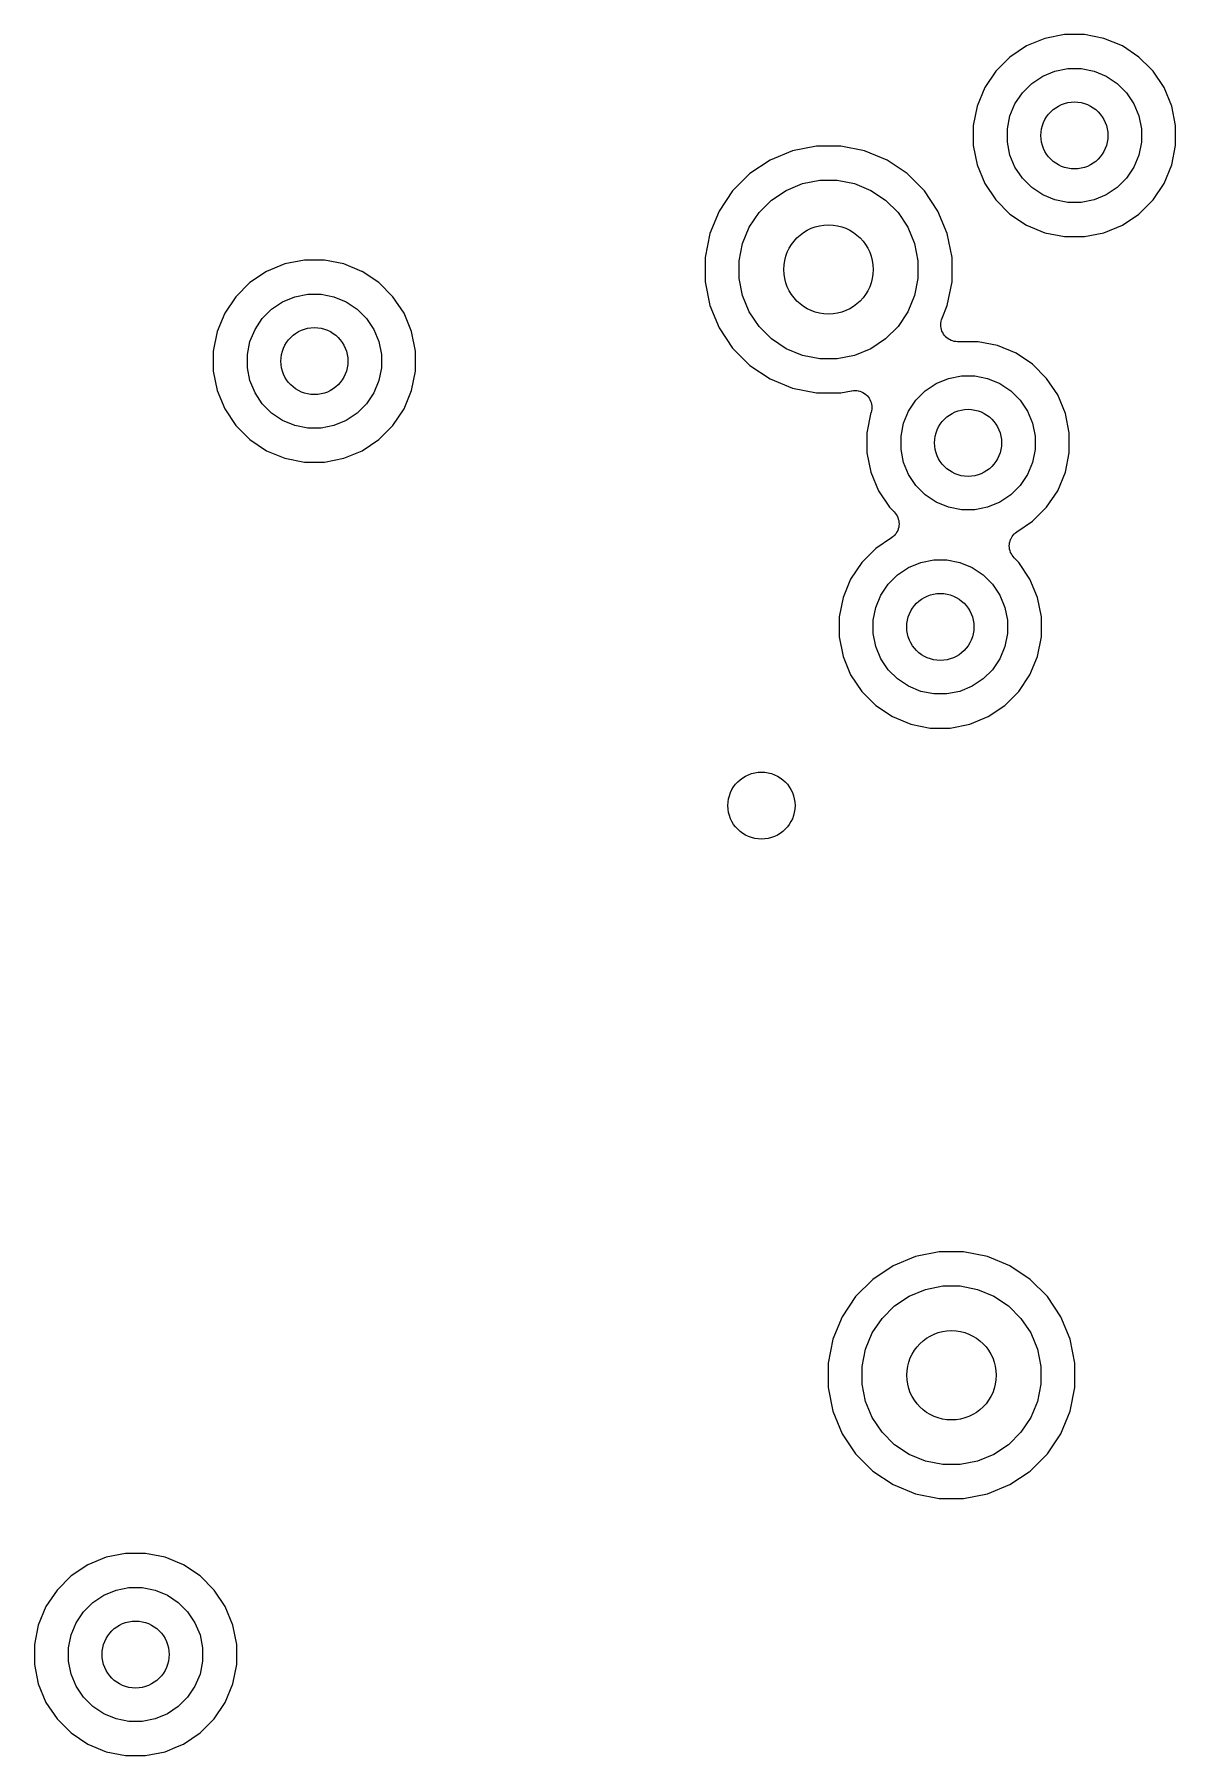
# Model space of a CAD drawing. Extents: x 0.48 to 2.43, y -7.79 to -4.85.
# Drawn here: x 0.9743 to 1.1753, y -5.9666 to -5.6633 of the extents above; entities that cross this region are included whole.
import ezdxf

# ---------------------------------------------------------------- set-up
doc = ezdxf.new("R2010")
doc.units = 0
doc.header["$MEASUREMENT"] = 0
doc.layers.add('BLACK', color=7, linetype='CONTINUOUS')

msp = doc.modelspace()

# ---------------------------------------------------------------- linework, layer by layer
at = {"layer": 'BLACK', "linetype": 'CONTINUOUS'}
for p, q in [((1.15573, -5.66329), (1.15229, -5.66398)), ((1.15923, -5.66329), (1.15573, -5.66329)), ((1.16268, -5.66398), (1.15923, -5.66329)), ((1.14904, -5.66532), (1.14613, -5.66727)), ((1.15229, -5.66398), (1.14904, -5.66532)), ((1.16592, -5.66532), (1.16268, -5.66398)), ((1.16883, -5.66727), (1.16592, -5.66532)), ((1.14613, -5.66727), (1.14365, -5.66975)), ((1.15404, -5.66975), (1.15632, -5.66929)), ((1.15632, -5.66929), (1.15864, -5.66929)), ((1.15864, -5.66929), (1.16093, -5.66975)), ((1.17093, -5.66936), (1.16883, -5.66727)), ((1.17132, -5.66975), (1.17093, -5.66936)), ((1.17093, -5.66936), (1.17093, -5.66936)), ((1.14365, -5.66975), (1.1417, -5.67267)), ((1.14831, -5.67357), (1.14995, -5.67193)), ((1.14995, -5.67193), (1.15189, -5.67064)), ((1.15189, -5.67064), (1.15404, -5.66975)), ((1.16093, -5.66975), (1.16307, -5.67064)), ((1.16307, -5.67064), (1.16501, -5.67193)), ((1.16501, -5.67193), (1.16665, -5.67357)), ((1.17326, -5.67267), (1.17132, -5.66975)), ((1.1417, -5.67267), (1.14035, -5.67591)), ((1.14701, -5.67551), (1.14831, -5.67357)), ((1.16665, -5.67357), (1.16795, -5.67551)), ((1.17461, -5.67591), (1.17326, -5.67267)), ((1.14035, -5.67591), (1.13967, -5.67935)), ((1.14567, -5.67994), (1.14612, -5.67766)), ((1.14612, -5.67766), (1.14701, -5.67551)), ((1.16795, -5.67551), (1.16884, -5.67766)), ((1.16884, -5.67766), (1.16929, -5.67994)), ((1.17529, -5.67935), (1.17461, -5.67591)), ((1.13967, -5.67935), (1.13967, -5.68286)), ((1.14567, -5.68227), (1.14567, -5.67994)), ((1.16929, -5.67994), (1.16929, -5.68227)), ((1.17529, -5.68286), (1.17529, -5.67935)), ((1.10783, -5.68381), (1.10387, -5.68545)), ((1.11203, -5.68298), (1.10783, -5.68381)), ((1.11632, -5.68298), (1.11203, -5.68298)), ((1.12052, -5.68381), (1.11632, -5.68298)), ((1.12447, -5.68545), (1.12052, -5.68381)), ((1.13967, -5.68286), (1.14035, -5.6863)), ((1.14612, -5.68455), (1.14567, -5.68227)), ((1.14701, -5.6867), (1.14612, -5.68455)), ((1.16884, -5.68455), (1.16795, -5.6867)), ((1.16929, -5.68227), (1.16884, -5.68455)), ((1.17461, -5.6863), (1.17529, -5.68286)), ((1.10387, -5.68545), (1.10031, -5.68783)), ((1.12804, -5.68783), (1.12447, -5.68545)), ((1.14035, -5.6863), (1.1417, -5.68954)), ((1.14831, -5.68863), (1.14701, -5.6867)), ((1.16795, -5.6867), (1.16665, -5.68863)), ((1.17326, -5.68954), (1.17461, -5.6863)), ((1.10031, -5.68783), (1.09728, -5.69086)), ((1.10671, -5.69077), (1.10958, -5.68958)), ((1.10958, -5.68958), (1.11262, -5.68898)), ((1.11262, -5.68898), (1.11572, -5.68898)), ((1.11572, -5.68898), (1.11877, -5.68958)), ((1.11877, -5.68958), (1.12163, -5.69077)), ((1.13107, -5.69086), (1.12804, -5.68783)), ((1.1417, -5.68954), (1.14365, -5.69246)), ((1.14995, -5.69028), (1.14831, -5.68863)), ((1.15189, -5.69157), (1.14995, -5.69028)), ((1.16501, -5.69028), (1.16307, -5.69157)), ((1.16665, -5.68863), (1.16501, -5.69028)), ((1.17132, -5.69246), (1.17326, -5.68954)), ((1.09728, -5.69086), (1.0949, -5.69442)), ((1.10194, -5.69469), (1.10413, -5.69249)), ((1.10413, -5.69249), (1.10671, -5.69077)), ((1.12163, -5.69077), (1.12421, -5.69249)), ((1.12421, -5.69249), (1.12641, -5.69469)), ((1.13345, -5.69442), (1.13107, -5.69086)), ((1.14365, -5.69246), (1.14613, -5.69494)), ((1.15404, -5.69246), (1.15189, -5.69157)), ((1.15632, -5.69291), (1.15404, -5.69246)), ((1.15864, -5.69291), (1.15632, -5.69291)), ((1.16093, -5.69246), (1.15864, -5.69291)), ((1.16307, -5.69157), (1.16093, -5.69246)), ((1.16883, -5.69494), (1.17132, -5.69246)), ((1.0949, -5.69442), (1.09326, -5.69838)), ((1.10022, -5.69726), (1.10194, -5.69469)), ((1.12641, -5.69469), (1.12813, -5.69726)), ((1.13509, -5.69838), (1.13345, -5.69442)), ((1.14613, -5.69494), (1.14904, -5.69689)), ((1.16592, -5.69689), (1.16883, -5.69494)), ((1.09326, -5.69838), (1.09243, -5.70258)), ((1.09903, -5.70013), (1.10022, -5.69726)), ((1.12813, -5.69726), (1.12932, -5.70013)), ((1.13592, -5.70258), (1.13509, -5.69838)), ((1.14904, -5.69689), (1.15229, -5.69823)), ((1.15229, -5.69823), (1.15573, -5.69891)), ((1.15573, -5.69891), (1.15923, -5.69891)), ((1.15923, -5.69891), (1.16268, -5.69823)), ((1.16268, -5.69823), (1.16592, -5.69689)), ((1.09243, -5.70258), (1.09243, -5.70687)), ((1.09843, -5.70317), (1.09903, -5.70013)), ((1.12932, -5.70013), (1.12992, -5.70317)), ((1.13592, -5.70687), (1.13592, -5.70258)), ((1.01519, -5.70508), (1.01227, -5.70703)), ((1.01843, -5.70374), (1.01519, -5.70508)), ((1.02187, -5.70306), (1.01843, -5.70374)), ((1.02538, -5.70306), (1.02187, -5.70306)), ((1.02882, -5.70374), (1.02538, -5.70306)), ((1.032, -5.70506), (1.02882, -5.70374)), ((1.03206, -5.70508), (1.032, -5.70506)), ((1.03498, -5.70703), (1.03206, -5.70508)), ((1.09843, -5.70628), (1.09843, -5.70317)), ((1.12992, -5.70317), (1.12992, -5.70628)), ((1.01227, -5.70703), (1.00979, -5.70951)), ((1.03746, -5.70951), (1.03498, -5.70703)), ((1.09243, -5.70687), (1.09326, -5.71107)), ((1.09903, -5.70932), (1.09843, -5.70628)), ((1.12992, -5.70628), (1.12932, -5.70932)), ((1.13509, -5.71107), (1.13592, -5.70687)), ((1.00979, -5.70951), (1.00784, -5.71243)), ((1.01445, -5.71334), (1.01609, -5.71169)), ((1.01609, -5.71169), (1.01803, -5.7104)), ((1.01803, -5.7104), (1.02018, -5.70951)), ((1.02018, -5.70951), (1.02246, -5.70906)), ((1.02246, -5.70906), (1.02479, -5.70906)), ((1.02479, -5.70906), (1.02707, -5.70951)), ((1.02707, -5.70951), (1.02922, -5.7104)), ((1.02922, -5.7104), (1.03115, -5.71169)), ((1.03115, -5.71169), (1.0328, -5.71334)), ((1.03941, -5.71243), (1.03746, -5.70951)), ((1.09326, -5.71107), (1.0949, -5.71503)), ((1.10022, -5.71218), (1.09903, -5.70932)), ((1.12932, -5.70932), (1.12813, -5.71218)), ((1.13416, -5.71331), (1.13509, -5.71107)), ((1.00784, -5.71243), (1.0065, -5.71567)), ((1.01316, -5.71527), (1.01445, -5.71334)), ((1.0328, -5.71334), (1.03409, -5.71527)), ((1.04075, -5.71567), (1.03941, -5.71243)), ((1.10194, -5.71476), (1.10022, -5.71218)), ((1.10413, -5.71696), (1.10194, -5.71476)), ((1.12641, -5.71476), (1.12421, -5.71696)), ((1.12813, -5.71218), (1.12641, -5.71476)), ((1.13393, -5.71443), (1.13396, -5.71415)), ((1.13393, -5.71444), (1.13393, -5.71443)), ((1.13393, -5.71445), (1.13393, -5.71444)), ((1.13396, -5.71474), (1.13393, -5.71445)), ((1.13396, -5.71415), (1.13399, -5.71387)), ((1.13398, -5.71502), (1.13396, -5.71474)), ((1.13399, -5.71385), (1.13408, -5.71358)), ((1.13399, -5.71386), (1.13399, -5.71385)), ((1.13399, -5.71387), (1.13399, -5.71386)), ((1.13408, -5.71358), (1.13416, -5.71331)), ((1.0065, -5.71567), (1.00581, -5.71911)), ((1.01181, -5.7197), (1.01226, -5.71742)), ((1.01226, -5.71742), (1.01316, -5.71527)), ((1.03409, -5.71527), (1.03498, -5.71742)), ((1.03498, -5.71742), (1.03543, -5.7197)), ((1.04143, -5.71911), (1.04075, -5.71567)), ((1.0949, -5.71503), (1.09728, -5.71859)), ((1.10671, -5.71868), (1.10413, -5.71696)), ((1.12421, -5.71696), (1.12163, -5.71868)), ((1.13398, -5.71503), (1.13398, -5.71502)), ((1.13399, -5.71503), (1.13398, -5.71503)), ((1.13407, -5.71531), (1.13399, -5.71503)), ((1.13415, -5.71558), (1.13407, -5.71531)), ((1.13415, -5.71559), (1.13415, -5.71558)), ((1.13429, -5.71585), (1.13415, -5.71559)), ((1.13415, -5.71559), (1.13415, -5.71559)), ((1.13442, -5.7161), (1.13429, -5.71585)), ((1.13443, -5.71611), (1.13442, -5.7161)), ((1.13442, -5.7161), (1.13442, -5.7161)), ((1.13461, -5.71633), (1.13443, -5.71611)), ((1.13479, -5.71655), (1.13461, -5.71633)), ((1.13479, -5.71656), (1.13479, -5.71655)), ((1.1348, -5.71657), (1.13479, -5.71656)), ((1.13502, -5.71675), (1.1348, -5.71657)), ((1.13523, -5.71693), (1.13502, -5.71675)), ((1.13524, -5.71693), (1.13523, -5.71693)), ((1.13525, -5.71694), (1.13524, -5.71693)), ((1.1355, -5.71708), (1.13525, -5.71694)), ((1.13575, -5.71721), (1.1355, -5.71708)), ((1.13576, -5.71722), (1.13575, -5.71721)), ((1.13603, -5.7173), (1.13576, -5.71722)), ((1.13576, -5.71722), (1.13576, -5.71722)), ((1.13631, -5.71739), (1.13603, -5.7173)), ((1.13632, -5.71739), (1.13631, -5.71739)), ((1.13631, -5.71739), (1.13631, -5.71739)), ((1.1366, -5.71742), (1.13632, -5.71739)), ((1.13689, -5.71746), (1.1366, -5.71742)), ((1.1369, -5.71746), (1.13689, -5.71746)), ((1.13693, -5.71746), (1.1369, -5.71746)), ((1.1369, -5.71746), (1.1369, -5.71746)), ((1.1369, -5.71746), (1.1369, -5.71746)), ((1.1405, -5.71746), (1.13693, -5.71746)), ((1.14394, -5.71814), (1.1405, -5.71746)), ((1.00581, -5.71911), (1.00581, -5.72262)), ((1.01181, -5.72203), (1.01181, -5.7197)), ((1.03543, -5.7197), (1.03543, -5.72203)), ((1.04143, -5.72262), (1.04143, -5.71911)), ((1.09728, -5.71859), (1.10031, -5.72162)), ((1.10958, -5.71987), (1.10671, -5.71868)), ((1.11262, -5.72047), (1.10958, -5.71987)), ((1.11572, -5.72047), (1.11262, -5.72047)), ((1.11877, -5.71987), (1.11572, -5.72047)), ((1.12163, -5.71868), (1.11877, -5.71987)), ((1.14719, -5.71948), (1.14394, -5.71814)), ((1.1501, -5.72143), (1.14719, -5.71948)), ((1.00581, -5.72262), (1.0065, -5.72606)), ((1.01226, -5.72431), (1.01181, -5.72203)), ((1.03543, -5.72203), (1.03498, -5.72431)), ((1.04075, -5.72606), (1.04143, -5.72262)), ((1.10031, -5.72162), (1.10387, -5.724)), ((1.10387, -5.724), (1.10783, -5.72564)), ((1.13315, -5.7248), (1.1353, -5.72391)), ((1.1353, -5.72391), (1.13759, -5.72346)), ((1.13759, -5.72346), (1.13991, -5.72346)), ((1.13991, -5.72346), (1.14219, -5.72391)), ((1.14219, -5.72391), (1.14434, -5.7248)), ((1.15258, -5.72391), (1.1501, -5.72143)), ((1.15453, -5.72683), (1.15258, -5.72391)), ((1.0065, -5.72606), (1.00784, -5.7293)), ((1.01316, -5.72646), (1.01226, -5.72431)), ((1.01445, -5.7284), (1.01316, -5.72646)), ((1.03409, -5.72646), (1.0328, -5.7284)), ((1.03498, -5.72431), (1.03409, -5.72646)), ((1.03941, -5.7293), (1.04075, -5.72606)), ((1.10783, -5.72564), (1.11203, -5.72647)), ((1.11203, -5.72647), (1.11632, -5.72647)), ((1.11632, -5.72647), (1.11822, -5.72609)), ((1.11822, -5.72609), (1.11825, -5.72609)), ((1.11825, -5.72609), (1.11825, -5.72609)), ((1.11825, -5.72609), (1.11825, -5.72609)), ((1.11825, -5.72609), (1.11826, -5.72609)), ((1.11826, -5.72609), (1.11855, -5.72606)), ((1.11855, -5.72606), (1.11883, -5.72604)), ((1.11883, -5.72604), (1.11884, -5.72604)), ((1.11884, -5.72604), (1.11884, -5.72604)), ((1.11884, -5.72604), (1.11913, -5.72607)), ((1.11913, -5.72607), (1.11941, -5.7261)), ((1.11941, -5.7261), (1.11942, -5.7261)), ((1.11942, -5.7261), (1.11943, -5.7261)), ((1.11943, -5.7261), (1.1197, -5.72619)), ((1.1197, -5.72619), (1.11997, -5.72627)), ((1.11997, -5.72627), (1.11998, -5.72628)), ((1.11998, -5.72628), (1.11998, -5.72628)), ((1.11998, -5.72628), (1.12024, -5.72642)), ((1.12024, -5.72642), (1.12049, -5.72655)), ((1.12049, -5.72655), (1.12049, -5.72656)), ((1.12049, -5.72656), (1.1205, -5.72656)), ((1.1205, -5.72656), (1.12072, -5.72674)), ((1.12072, -5.72674), (1.12094, -5.72693)), ((1.12094, -5.72693), (1.12094, -5.72693)), ((1.12094, -5.72693), (1.12095, -5.72694)), ((1.12095, -5.72694), (1.12113, -5.72716)), ((1.12957, -5.72774), (1.13122, -5.72609)), ((1.13122, -5.72609), (1.13315, -5.7248)), ((1.14434, -5.7248), (1.14628, -5.72609)), ((1.14628, -5.72609), (1.14792, -5.72774)), ((1.15588, -5.73007), (1.15453, -5.72683)), ((1.00784, -5.7293), (1.00979, -5.73222)), ((1.01609, -5.73004), (1.01445, -5.7284)), ((1.01803, -5.73133), (1.01609, -5.73004)), ((1.03115, -5.73004), (1.02922, -5.73133)), ((1.0328, -5.7284), (1.03115, -5.73004)), ((1.03746, -5.73222), (1.03941, -5.7293)), ((1.12165, -5.72995), (1.12094, -5.73351)), ((1.12113, -5.72716), (1.12131, -5.72738)), ((1.12131, -5.72738), (1.12131, -5.72739)), ((1.12131, -5.72739), (1.12131, -5.72739)), ((1.12131, -5.72739), (1.12145, -5.72765)), ((1.12145, -5.72765), (1.12158, -5.7279)), ((1.12158, -5.7279), (1.12158, -5.7279)), ((1.12158, -5.7279), (1.12158, -5.72791)), ((1.12158, -5.72791), (1.12167, -5.72819)), ((1.12166, -5.72992), (1.12165, -5.72995)), ((1.12174, -5.72964), (1.12166, -5.72992)), ((1.12167, -5.72819), (1.12175, -5.72846)), ((1.12175, -5.72962), (1.12174, -5.72963)), ((1.12174, -5.72963), (1.12174, -5.72964)), ((1.12175, -5.72846), (1.12175, -5.72846)), ((1.12175, -5.72846), (1.12175, -5.72847)), ((1.12175, -5.72847), (1.12178, -5.72876)), ((1.12177, -5.72935), (1.12175, -5.72962)), ((1.1218, -5.72905), (1.12177, -5.72935)), ((1.12178, -5.72876), (1.1218, -5.72904)), ((1.1218, -5.72904), (1.1218, -5.72905)), ((1.1218, -5.72905), (1.1218, -5.72905)), ((1.12739, -5.73182), (1.12828, -5.72967)), ((1.12828, -5.72967), (1.12957, -5.72774)), ((1.14792, -5.72774), (1.14922, -5.72967)), ((1.14922, -5.72967), (1.15011, -5.73182)), ((1.15656, -5.73351), (1.15588, -5.73007)), ((1.00979, -5.73222), (1.01227, -5.7347)), ((1.02018, -5.73222), (1.01803, -5.73133)), ((1.02246, -5.73268), (1.02018, -5.73222)), ((1.02479, -5.73268), (1.02246, -5.73268)), ((1.02707, -5.73222), (1.02479, -5.73268)), ((1.02922, -5.73133), (1.02707, -5.73222)), ((1.03498, -5.7347), (1.03746, -5.73222)), ((1.12694, -5.7341), (1.12739, -5.73182)), ((1.15011, -5.73182), (1.15056, -5.7341)), ((1.01227, -5.7347), (1.01519, -5.73665)), ((1.03206, -5.73665), (1.03498, -5.7347)), ((1.12094, -5.73351), (1.12094, -5.73702)), ((1.12694, -5.73643), (1.12694, -5.7341)), ((1.15056, -5.7341), (1.15056, -5.73643)), ((1.15656, -5.73702), (1.15656, -5.73351)), ((1.01519, -5.73665), (1.01843, -5.73799)), ((1.01843, -5.73799), (1.02187, -5.73868)), ((1.02187, -5.73868), (1.02538, -5.73868)), ((1.02538, -5.73868), (1.02882, -5.73799)), ((1.02882, -5.73799), (1.03206, -5.73665)), ((1.12094, -5.73702), (1.12162, -5.74046)), ((1.12739, -5.73871), (1.12694, -5.73643)), ((1.12828, -5.74086), (1.12739, -5.73871)), ((1.15011, -5.73871), (1.14922, -5.74086)), ((1.15056, -5.73643), (1.15011, -5.73871)), ((1.15588, -5.74046), (1.15656, -5.73702)), ((1.12162, -5.74046), (1.12297, -5.7437)), ((1.12957, -5.7428), (1.12828, -5.74086)), ((1.14922, -5.74086), (1.14792, -5.7428)), ((1.15453, -5.7437), (1.15588, -5.74046)), ((1.12297, -5.7437), (1.12491, -5.74662)), ((1.13122, -5.74444), (1.12957, -5.7428)), ((1.13315, -5.74573), (1.13122, -5.74444)), ((1.14628, -5.74444), (1.14434, -5.74573)), ((1.14792, -5.7428), (1.14628, -5.74444)), ((1.15258, -5.74662), (1.15453, -5.7437)), ((1.12491, -5.74662), (1.12572, -5.74742)), ((1.12572, -5.74742), (1.12573, -5.74744)), ((1.12573, -5.74744), (1.12573, -5.74744)), ((1.12573, -5.74744), (1.12573, -5.74744)), ((1.12573, -5.74744), (1.12575, -5.74745)), ((1.12575, -5.74745), (1.12592, -5.74768)), ((1.12592, -5.74768), (1.1261, -5.7479)), ((1.1261, -5.7479), (1.12611, -5.7479)), ((1.12611, -5.7479), (1.12611, -5.74791)), ((1.12611, -5.74791), (1.12624, -5.74816)), ((1.12624, -5.74816), (1.12637, -5.74841)), ((1.1353, -5.74662), (1.13315, -5.74573)), ((1.13759, -5.74708), (1.1353, -5.74662)), ((1.13991, -5.74708), (1.13759, -5.74708)), ((1.14219, -5.74662), (1.13991, -5.74708)), ((1.14434, -5.74573), (1.14219, -5.74662)), ((1.1501, -5.7491), (1.15258, -5.74662)), ((1.12608, -5.75123), (1.1259, -5.75145)), ((1.12609, -5.75122), (1.12608, -5.75122)), ((1.12608, -5.75122), (1.12608, -5.75123)), ((1.12622, -5.75096), (1.12609, -5.75122)), ((1.12636, -5.75072), (1.12622, -5.75096)), ((1.12645, -5.75042), (1.12636, -5.7507)), ((1.12636, -5.7507), (1.12636, -5.75071)), ((1.12636, -5.75071), (1.12636, -5.75072)), ((1.12637, -5.74841), (1.12638, -5.74842)), ((1.12638, -5.74842), (1.12638, -5.74843)), ((1.12638, -5.74843), (1.12646, -5.7487)), ((1.12653, -5.75016), (1.12645, -5.75042)), ((1.12646, -5.7487), (1.12654, -5.74897)), ((1.12654, -5.75014), (1.12653, -5.75015)), ((1.12653, -5.75015), (1.12653, -5.75016)), ((1.12654, -5.74897), (1.12654, -5.74898)), ((1.12654, -5.74898), (1.12654, -5.74899)), ((1.12654, -5.74899), (1.12657, -5.74927)), ((1.12657, -5.74986), (1.12654, -5.75014)), ((1.12657, -5.74927), (1.1266, -5.74956)), ((1.1266, -5.74958), (1.12657, -5.74986)), ((1.1266, -5.74956), (1.12659, -5.74957)), ((1.12659, -5.74957), (1.1266, -5.74958)), ((1.14671, -5.75154), (1.14689, -5.75132)), ((1.14689, -5.75132), (1.1469, -5.75131)), ((1.1469, -5.75131), (1.14691, -5.7513)), ((1.14691, -5.7513), (1.14713, -5.75112)), ((1.14713, -5.75112), (1.14734, -5.75094)), ((1.14734, -5.75094), (1.1501, -5.7491)), ((1.1225, -5.75388), (1.12002, -5.75636)), ((1.12526, -5.75204), (1.1225, -5.75388)), ((1.12548, -5.75186), (1.12526, -5.75204)), ((1.1257, -5.75168), (1.12548, -5.75186)), ((1.12571, -5.75167), (1.1257, -5.75168)), ((1.12572, -5.75167), (1.12571, -5.75167)), ((1.1259, -5.75145), (1.12572, -5.75167)), ((1.14601, -5.75341), (1.14604, -5.75312)), ((1.14601, -5.75342), (1.14601, -5.75341)), ((1.14601, -5.75343), (1.14601, -5.75342)), ((1.14604, -5.75371), (1.14601, -5.75343)), ((1.14604, -5.75312), (1.14607, -5.75284)), ((1.14606, -5.75399), (1.14604, -5.75371)), ((1.14607, -5.754), (1.14606, -5.75399)), ((1.14607, -5.75284), (1.14607, -5.75283)), ((1.14607, -5.75283), (1.14608, -5.75283)), ((1.14607, -5.75401), (1.14607, -5.754)), ((1.14615, -5.75428), (1.14607, -5.75401)), ((1.14608, -5.75283), (1.14616, -5.75256)), ((1.14623, -5.75455), (1.14615, -5.75428)), ((1.14616, -5.75256), (1.14624, -5.75228)), ((1.14624, -5.75228), (1.14625, -5.75228)), ((1.14625, -5.75227), (1.14638, -5.75202)), ((1.14625, -5.75228), (1.14625, -5.75227)), ((1.14638, -5.75202), (1.14652, -5.75177)), ((1.14652, -5.75177), (1.14653, -5.75176)), ((1.14653, -5.75175), (1.14671, -5.75154)), ((1.14653, -5.75176), (1.14653, -5.75175)), ((1.12002, -5.75636), (1.11807, -5.75928)), ((1.12633, -5.75854), (1.12826, -5.75725)), ((1.12826, -5.75725), (1.13041, -5.75636)), ((1.13041, -5.75636), (1.1327, -5.75591)), ((1.1327, -5.75591), (1.13502, -5.75591)), ((1.13502, -5.75591), (1.1373, -5.75636)), ((1.1373, -5.75636), (1.13945, -5.75725)), ((1.13945, -5.75725), (1.14139, -5.75854)), ((1.14623, -5.75456), (1.14623, -5.75455)), ((1.14623, -5.75457), (1.14623, -5.75456)), ((1.14637, -5.75482), (1.14623, -5.75457)), ((1.1465, -5.75507), (1.14637, -5.75482)), ((1.1465, -5.75508), (1.1465, -5.75507)), ((1.14651, -5.75509), (1.1465, -5.75508)), ((1.14668, -5.7553), (1.14651, -5.75509)), ((1.14686, -5.75553), (1.14668, -5.7553)), ((1.14687, -5.75554), (1.14686, -5.75553)), ((1.14689, -5.75556), (1.14687, -5.75554)), ((1.14687, -5.75554), (1.14687, -5.75554)), ((1.14687, -5.75554), (1.14687, -5.75554)), ((1.14769, -5.75636), (1.14689, -5.75556)), ((1.14964, -5.75928), (1.14769, -5.75636)), ((1.11807, -5.75928), (1.11673, -5.76252)), ((1.12339, -5.76212), (1.12468, -5.76019)), ((1.12468, -5.76019), (1.12633, -5.75854)), ((1.14139, -5.75854), (1.14303, -5.76019)), ((1.14303, -5.76019), (1.14433, -5.76212)), ((1.15098, -5.76252), (1.14964, -5.75928)), ((1.11673, -5.76252), (1.11605, -5.76596)), ((1.1225, -5.76427), (1.12339, -5.76212)), ((1.14433, -5.76212), (1.14522, -5.76427)), ((1.15167, -5.76596), (1.15098, -5.76252)), ((1.11605, -5.76596), (1.11605, -5.76947)), ((1.12205, -5.76655), (1.1225, -5.76427)), ((1.14522, -5.76427), (1.14567, -5.76655)), ((1.15167, -5.76947), (1.15167, -5.76596)), ((1.11605, -5.76947), (1.11673, -5.77291)), ((1.12205, -5.76888), (1.12205, -5.76655)), ((1.1225, -5.77116), (1.12205, -5.76888)), ((1.14567, -5.76888), (1.14522, -5.77116)), ((1.14567, -5.76655), (1.14567, -5.76888)), ((1.15098, -5.77291), (1.15167, -5.76947)), ((1.12339, -5.77331), (1.1225, -5.77116)), ((1.14522, -5.77116), (1.14433, -5.77331)), ((1.11673, -5.77291), (1.11807, -5.77615)), ((1.12468, -5.77525), (1.12339, -5.77331)), ((1.12633, -5.77689), (1.12468, -5.77525)), ((1.14303, -5.77525), (1.14139, -5.77689)), ((1.14433, -5.77331), (1.14303, -5.77525)), ((1.14964, -5.77615), (1.15098, -5.77291)), ((1.11807, -5.77615), (1.12002, -5.77907)), ((1.12826, -5.77818), (1.12633, -5.77689)), ((1.13041, -5.77907), (1.12826, -5.77818)), ((1.13945, -5.77818), (1.1373, -5.77907)), ((1.14139, -5.77689), (1.13945, -5.77818)), ((1.14769, -5.77907), (1.14964, -5.77615)), ((1.12002, -5.77907), (1.1225, -5.78155)), ((1.1225, -5.78155), (1.12542, -5.7835)), ((1.1327, -5.77953), (1.13041, -5.77907)), ((1.13502, -5.77953), (1.1327, -5.77953)), ((1.1373, -5.77907), (1.13502, -5.77953)), ((1.1423, -5.7835), (1.14521, -5.78155)), ((1.14521, -5.78155), (1.14769, -5.77907)), ((1.12542, -5.7835), (1.12866, -5.78484)), ((1.13905, -5.78484), (1.1423, -5.7835)), ((1.12866, -5.78484), (1.1321, -5.78553)), ((1.1321, -5.78553), (1.13561, -5.78553)), ((1.13561, -5.78553), (1.13905, -5.78484)), ((1.12948, -5.87869), (1.12553, -5.88033)), ((1.13368, -5.87786), (1.12948, -5.87869)), ((1.13797, -5.87786), (1.13368, -5.87786)), ((1.14217, -5.87869), (1.13797, -5.87786)), ((1.14613, -5.88033), (1.14217, -5.87869)), ((1.12553, -5.88033), (1.12196, -5.88271)), ((1.14969, -5.88271), (1.14613, -5.88033)), ((1.12196, -5.88271), (1.11893, -5.88574)), ((1.12837, -5.88565), (1.13123, -5.88446)), ((1.13123, -5.88446), (1.13428, -5.88386)), ((1.13428, -5.88386), (1.13738, -5.88386)), ((1.13738, -5.88386), (1.14042, -5.88446)), ((1.14042, -5.88446), (1.14329, -5.88565)), ((1.15272, -5.88574), (1.14969, -5.88271)), ((1.11893, -5.88574), (1.11655, -5.8893)), ((1.12359, -5.88957), (1.12579, -5.88737)), ((1.12579, -5.88737), (1.12837, -5.88565)), ((1.14329, -5.88565), (1.14587, -5.88737)), ((1.14587, -5.88737), (1.14806, -5.88957)), ((1.1551, -5.8893), (1.15272, -5.88574)), ((1.11655, -5.8893), (1.11491, -5.89326)), ((1.12187, -5.89215), (1.12359, -5.88957)), ((1.14806, -5.88957), (1.14978, -5.89215)), ((1.15674, -5.89326), (1.1551, -5.8893)), ((1.11491, -5.89326), (1.11408, -5.89746)), ((1.12068, -5.89501), (1.12187, -5.89215)), ((1.14978, -5.89215), (1.15097, -5.89501)), ((1.15757, -5.89746), (1.15674, -5.89326)), ((1.12008, -5.89806), (1.12068, -5.89501)), ((1.15097, -5.89501), (1.15157, -5.89806)), ((1.11408, -5.89746), (1.11408, -5.90175)), ((1.12008, -5.90116), (1.12008, -5.89806)), ((1.15157, -5.89806), (1.15157, -5.90116)), ((1.15757, -5.90175), (1.15757, -5.89746)), ((1.11408, -5.90175), (1.11491, -5.90595)), ((1.12068, -5.9042), (1.12008, -5.90116)), ((1.15157, -5.90116), (1.15097, -5.9042)), ((1.15674, -5.90595), (1.15757, -5.90175)), ((1.11491, -5.90595), (1.11655, -5.90991)), ((1.12187, -5.90707), (1.12068, -5.9042)), ((1.15097, -5.9042), (1.14978, -5.90707)), ((1.1551, -5.90991), (1.15674, -5.90595)), ((1.12359, -5.90965), (1.12187, -5.90707)), ((1.14978, -5.90707), (1.14806, -5.90965)), ((1.11655, -5.90991), (1.11893, -5.91347)), ((1.12579, -5.91184), (1.12359, -5.90965)), ((1.12837, -5.91356), (1.12579, -5.91184)), ((1.14587, -5.91184), (1.14329, -5.91356)), ((1.14806, -5.90965), (1.14587, -5.91184)), ((1.15272, -5.91347), (1.1551, -5.90991)), ((1.11893, -5.91347), (1.12196, -5.9165)), ((1.13123, -5.91475), (1.12837, -5.91356)), ((1.13428, -5.91535), (1.13123, -5.91475)), ((1.14042, -5.91475), (1.13738, -5.91535)), ((1.14329, -5.91356), (1.14042, -5.91475)), ((1.14969, -5.9165), (1.15272, -5.91347)), ((1.12196, -5.9165), (1.12553, -5.91888)), ((1.13738, -5.91535), (1.13428, -5.91535)), ((1.14613, -5.91888), (1.14953, -5.91661)), ((1.14953, -5.91661), (1.14969, -5.9165)), ((1.14953, -5.91661), (1.14953, -5.91661)), ((1.12553, -5.91888), (1.12948, -5.92052)), ((1.12948, -5.92052), (1.13368, -5.92135)), ((1.13797, -5.92135), (1.14217, -5.92052)), ((1.14217, -5.92052), (1.14613, -5.91888)), ((1.13368, -5.92135), (1.13797, -5.92135)), ((0.983689, -5.93304), (0.980772, -5.93498)), ((0.986931, -5.93169), (0.983689, -5.93304)), ((0.990372, -5.93101), (0.986931, -5.93169)), ((0.99388, -5.93101), (0.990372, -5.93101)), ((0.997321, -5.93169), (0.99388, -5.93101)), ((1.00056, -5.93303), (0.997321, -5.93169)), ((1.00348, -5.93498), (1.00056, -5.93303)), ((0.980772, -5.93498), (0.978291, -5.93747)), ((1.00596, -5.93746), (1.00348, -5.93498)), ((0.978291, -5.93747), (0.976342, -5.94038)), ((0.984597, -5.93964), (0.986531, -5.93835)), ((0.986531, -5.93835), (0.988681, -5.93746)), ((0.988681, -5.93746), (0.990963, -5.93701)), ((0.990963, -5.93701), (0.993289, -5.93701)), ((0.993289, -5.93701), (0.995571, -5.93746)), ((0.995571, -5.93746), (0.997721, -5.93835)), ((0.997721, -5.93835), (0.999655, -5.93964)), ((1.00791, -5.94038), (1.00596, -5.93746)), ((0.976342, -5.94038), (0.974999, -5.94362)), ((0.981659, -5.94322), (0.982952, -5.94129)), ((0.982952, -5.94129), (0.984597, -5.93964)), ((0.999655, -5.93964), (1.0013, -5.94129)), ((1.0013, -5.94129), (1.00259, -5.94322)), ((1.00925, -5.94362), (1.00791, -5.94038)), ((0.974999, -5.94362), (0.974315, -5.94706)), ((0.980315, -5.94766), (0.980769, -5.94537)), ((0.980769, -5.94537), (0.981659, -5.94322)), ((1.00259, -5.94322), (1.00348, -5.94537)), ((1.00348, -5.94537), (1.00394, -5.94766)), ((1.00994, -5.94706), (1.00925, -5.94362)), ((0.974315, -5.94706), (0.974315, -5.95057)), ((0.980315, -5.94998), (0.980315, -5.94766)), ((1.00394, -5.94766), (1.00394, -5.94998)), ((1.00994, -5.95057), (1.00994, -5.94706)), ((0.974315, -5.95057), (0.974999, -5.95401)), ((0.980769, -5.95226), (0.980315, -5.94998)), ((1.00394, -5.94998), (1.00348, -5.95226)), ((1.00925, -5.95401), (1.00994, -5.95057)), ((0.974999, -5.95401), (0.976342, -5.95726)), ((0.981659, -5.95441), (0.980769, -5.95226)), ((0.982952, -5.95635), (0.981659, -5.95441)), ((1.00259, -5.95441), (1.0013, -5.95635)), ((1.00348, -5.95226), (1.00259, -5.95441)), ((1.00791, -5.95726), (1.00925, -5.95401)), ((0.976342, -5.95726), (0.978291, -5.96017)), ((0.984597, -5.95799), (0.982952, -5.95635)), ((1.0013, -5.95635), (0.999655, -5.95799)), ((1.00596, -5.96017), (1.00791, -5.95726)), ((0.978291, -5.96017), (0.980772, -5.96265)), ((0.986531, -5.95929), (0.984597, -5.95799)), ((0.988681, -5.96018), (0.986531, -5.95929)), ((0.990963, -5.96063), (0.988681, -5.96018)), ((0.993289, -5.96063), (0.990963, -5.96063)), ((0.995571, -5.96018), (0.993289, -5.96063)), ((0.997721, -5.95929), (0.995571, -5.96018)), ((0.999655, -5.95799), (0.997721, -5.95929)), ((1.00348, -5.96265), (1.00596, -5.96017)), ((0.980772, -5.96265), (0.983689, -5.9646)), ((1.00056, -5.9646), (1.00348, -5.96265)), ((0.983689, -5.9646), (0.986931, -5.96595)), ((0.986931, -5.96595), (0.990372, -5.96663)), ((0.990372, -5.96663), (0.99388, -5.96663)), ((0.99388, -5.96663), (0.997321, -5.96595)), ((0.997321, -5.96595), (0.99951, -5.96504)), ((0.99951, -5.96504), (0.999511, -5.96504)), ((0.999511, -5.96504), (1.00056, -5.9646))]:
    msp.add_line(p, q, dxfattribs=at)
at = {"layer": 'BLACK'}
for centre, radius in [((1.15748, -5.6811), 0.005906), ((1.11417, -5.70472), 0.007874), ((1.02362, -5.72087), 0.005906), ((1.13875, -5.73527), 0.005906), ((1.13386, -5.76772), 0.005906), ((1.10236, -5.79921), 0.005906), ((1.13583, -5.89961), 0.007874), ((0.992126, -5.94882), 0.005906)]:
    msp.add_circle(centre, radius, dxfattribs=at)

doc.saveas('drawing.dxf')
